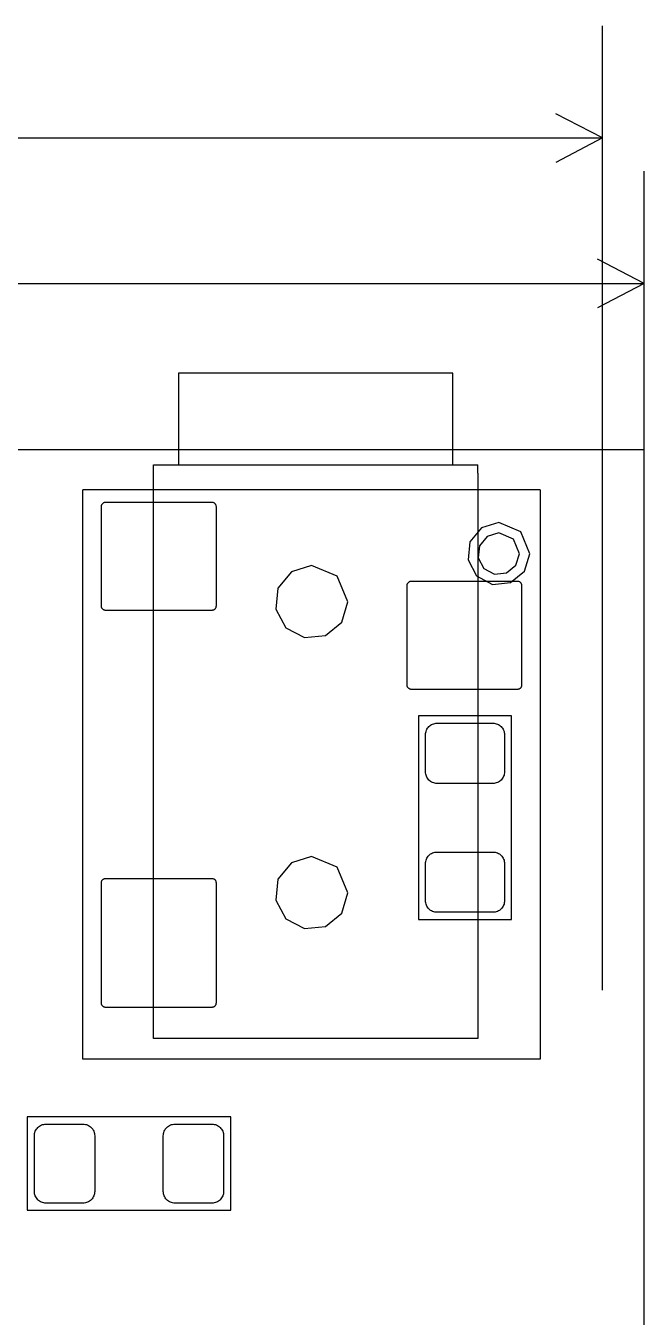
# Model space of a CAD drawing. Extents: x 0 to 143, y 0 to 190.
# Drawn here: x 128.2 to 143.07, y 159.21 to 190.27 of the extents above; entities that cross this region are included whole.
import ezdxf

# ---------------------------------------------------------------- set-up
doc = ezdxf.new("R2010")
doc.units = 0

msp = doc.modelspace()

# ---------------------------------------------------------------- linework, layer by layer
at = {"layer": 'Layer 1', "color": 7}
for points in [[(142.0749, 167.07318), (142.0749, 190.271)], [(142.0749, 187.57352), (140.94714, 188.15772)], [(93.5736, 187.57352), (142.0749, 187.57352)], [(142.0749, 187.57352), (140.94714, 186.98678)], [(143.07312, 180.0729), (143.07312, 186.77342)], [(143.07312, 184.0734), (141.9479, 184.6576)], [(0.07366, 184.0734), (143.07312, 184.0734)], [(143.07312, 184.0734), (141.9479, 183.48666)], [(138.47318, 181.91186), (131.87426, 181.91186)], [(131.87426, 181.91186), (131.87426, 179.71222)], [(138.47318, 179.71222), (138.47318, 181.91186)], [(143.07312, 180.0729), (124.07392, 180.0729)], [(143.07312, 92.07206), (143.07312, 180.0729)], [(131.27482, 179.71222), (139.07262, 179.71222)], [(131.27482, 165.9124), (131.27482, 179.71222)], [(139.07262, 179.51156), (139.07262, 179.71222)], [(139.07262, 179.51156), (139.07262, 165.9124)], [(129.57302, 165.41202), (129.57302, 179.11278)], [(140.57376, 179.11278), (129.57302, 179.11278)], [(140.57376, 179.11278), (140.57376, 165.41202)], [(139.575032, 178.321001), (139.158354, 178.194603), (138.882121, 177.858013), (138.839442, 177.424682), (139.044701, 177.040669), (139.428714, 176.83541), (139.862045, 176.878089), (140.198635, 177.154322), (140.325033, 177.571), (140.105363, 178.101331), (139.575032, 178.321001), (139.575032, 178.321001)], [(139.575032, 178.070999), (139.297247, 177.986734), (139.113093, 177.762341), (139.08464, 177.473455), (139.221479, 177.217447), (139.477487, 177.080608), (139.766373, 177.109061), (139.990766, 177.293215), (140.075031, 177.571), (139.928585, 177.924553), (139.575032, 178.070999), (139.575032, 178.070999)], [(135.074914, 177.286007), (134.58879, 177.138543), (134.26652, 176.745855), (134.216727, 176.240303), (134.456196, 175.792289), (134.90421, 175.552821), (135.409762, 175.602613), (135.80245, 175.924884), (135.949914, 176.411007), (135.693632, 177.029725), (135.074914, 177.286007), (135.074914, 177.286007)], [(135.074914, 177.286007), (134.58879, 177.138543), (134.26652, 176.745855), (134.216727, 176.240303), (134.456196, 175.792289), (134.90421, 175.552821), (135.409762, 175.602613), (135.80245, 175.924884), (135.949914, 176.411007), (135.693632, 177.029725), (135.074914, 177.286007), (135.074914, 177.286007)], [(139.88288, 173.6721), (137.6426, 173.6721)], [(137.6426, 173.6721), (137.6426, 168.77244)], [(139.88288, 168.77244), (139.88288, 173.6721)], [(135.074914, 170.285996), (134.58879, 170.138532), (134.26652, 169.745844), (134.216727, 169.240292), (134.456196, 168.792278), (134.90421, 168.552809), (135.409762, 168.602602), (135.80245, 168.924872), (135.949914, 169.410996), (135.693632, 170.029714), (135.074914, 170.285996), (135.074914, 170.285996)], [(135.074914, 170.285996), (134.58879, 170.138532), (134.26652, 169.745844), (134.216727, 169.240292), (134.456196, 168.792278), (134.90421, 168.552809), (135.409762, 168.602602), (135.80245, 168.924872), (135.949914, 169.410996), (135.693632, 170.029714), (135.074914, 170.285996), (135.074914, 170.285996)], [(137.6426, 168.77244), (139.88288, 168.77244)], [(139.07262, 165.9124), (131.27482, 165.9124)], [(140.57376, 165.41202), (129.57302, 165.41202)], [(128.23444, 164.02264), (128.23444, 161.78236)], [(133.1341, 164.02264), (128.23444, 164.02264)], [(133.1341, 161.78236), (133.1341, 164.02264)], [(128.23444, 161.78236), (133.1341, 161.78236)]]:
    msp.add_lwpolyline(points, dxfattribs=at)
at = {"layer": 'Layer 1', "color": 16}
for points in [[(132.685028, 178.812501), (132.694934, 178.811028), (132.704586, 178.808615), (132.713984, 178.805237), (132.723128, 178.800944), (132.731764, 178.795813), (132.739638, 178.789844), (132.747004, 178.783113), (132.753862, 178.775697), (132.759704, 178.76767), (132.765038, 178.759085), (132.769356, 178.750043), (132.772658, 178.740619), (132.774944, 178.730891), (132.776468, 178.72101), (132.776976, 178.711003), (132.776976, 176.311008), (132.776468, 176.301), (132.774944, 176.291094), (132.772658, 176.281391), (132.769356, 176.271968), (132.765038, 176.262925), (132.759704, 176.25434), (132.753862, 176.246288), (132.747004, 176.238872), (132.739638, 176.232141), (132.731764, 176.226197), (132.723128, 176.221041), (132.713984, 176.216774), (132.704586, 176.213395), (132.694934, 176.210957), (132.685028, 176.209484), (132.675122, 176.209001), (130.124962, 176.209001), (130.115056, 176.209484), (130.10515, 176.210957), (130.095498, 176.213395), (130.085846, 176.216774), (130.076956, 176.221041), (130.06832, 176.226197), (130.060192, 176.232141), (130.052826, 176.238872), (130.046222, 176.246288), (130.040126, 176.25434), (130.035046, 176.262925), (130.030728, 176.271968), (130.027426, 176.281391), (130.024886, 176.291094), (130.023616, 176.301), (130.023108, 176.311008), (130.023108, 178.711003), (130.023616, 178.72101), (130.024886, 178.730891), (130.027426, 178.740619), (130.030728, 178.750043), (130.035046, 178.759085), (130.040126, 178.76767), (130.046222, 178.775697), (130.052826, 178.783113), (130.060192, 178.789844), (130.06832, 178.795813), (130.076956, 178.800944), (130.085846, 178.805237), (130.095498, 178.808615), (130.10515, 178.811028), (130.115056, 178.812501), (130.124962, 178.813009), (132.675122, 178.813009), (132.685028, 178.812501)], [(140.035026, 176.912505), (140.044932, 176.911032), (140.054584, 176.908619), (140.063982, 176.905241), (140.073126, 176.900948), (140.081762, 176.895817), (140.089636, 176.889848), (140.097002, 176.883117), (140.10386, 176.8757), (140.109702, 176.867674), (140.115036, 176.859089), (140.119354, 176.850046), (140.122656, 176.840598), (140.124942, 176.830895), (140.126466, 176.820989), (140.126974, 176.811007), (140.126974, 174.411011), (140.126466, 174.401004), (140.124942, 174.391098), (140.122656, 174.381395), (140.119354, 174.371972), (140.115036, 174.362929), (140.109702, 174.354319), (140.10386, 174.346292), (140.097002, 174.338875), (140.089636, 174.332144), (140.081762, 174.326201), (140.073126, 174.321045), (140.063982, 174.316752), (140.054584, 174.313399), (140.044932, 174.310961), (140.035026, 174.309488), (140.02512, 174.309005), (137.47496, 174.309005), (137.465054, 174.309488), (137.455148, 174.310961), (137.445496, 174.313399), (137.435844, 174.316752), (137.426954, 174.321045), (137.418318, 174.326201), (137.41019, 174.332144), (137.402824, 174.338875), (137.39622, 174.346292), (137.390124, 174.354319), (137.385044, 174.362929), (137.380726, 174.371972), (137.377424, 174.381395), (137.374884, 174.391098), (137.373614, 174.401004), (137.373106, 174.411011), (137.373106, 176.811007), (137.373614, 176.820989), (137.374884, 176.830895), (137.377424, 176.840598), (137.380726, 176.850046), (137.385044, 176.859089), (137.390124, 176.867674), (137.39622, 176.8757), (137.402824, 176.883117), (137.41019, 176.889848), (137.418318, 176.895817), (137.426954, 176.900948), (137.435844, 176.905241), (137.445496, 176.908619), (137.455148, 176.911032), (137.465054, 176.912505), (137.47496, 176.912988), (140.02512, 176.912988), (140.035026, 176.912505)], [(132.685028, 169.762507), (132.694934, 169.761033), (132.704586, 169.75862), (132.713984, 169.755242), (132.723128, 169.75095), (132.731764, 169.745819), (132.739638, 169.73985), (132.747004, 169.733119), (132.753862, 169.725702), (132.759704, 169.717676), (132.765038, 169.70909), (132.769356, 169.700023), (132.772658, 169.690599), (132.774944, 169.680896), (132.776468, 169.67099), (132.776976, 169.661008), (132.776976, 166.760989), (132.776468, 166.751006), (132.774944, 166.7411), (132.772658, 166.731398), (132.769356, 166.721974), (132.765038, 166.712906), (132.759704, 166.704321), (132.753862, 166.696295), (132.747004, 166.688878), (132.739638, 166.682147), (132.731764, 166.676178), (132.723128, 166.671047), (132.713984, 166.666755), (132.704586, 166.663402), (132.694934, 166.660963), (132.685028, 166.65949), (132.675122, 166.659008), (130.124962, 166.659008), (130.115056, 166.65949), (130.10515, 166.660963), (130.095498, 166.663402), (130.085846, 166.666755), (130.076956, 166.671047), (130.06832, 166.676178), (130.060192, 166.682147), (130.052826, 166.688878), (130.046222, 166.696295), (130.040126, 166.704321), (130.035046, 166.712906), (130.030728, 166.721974), (130.027426, 166.731398), (130.024886, 166.7411), (130.023616, 166.751006), (130.023108, 166.760989), (130.023108, 169.661008), (130.023616, 169.67099), (130.024886, 169.680896), (130.027426, 169.690599), (130.030728, 169.700023), (130.035046, 169.70909), (130.040126, 169.717676), (130.046222, 169.725702), (130.052826, 169.733119), (130.060192, 169.73985), (130.06832, 169.745819), (130.076956, 169.75095), (130.085846, 169.755242), (130.095498, 169.75862), (130.10515, 169.761033), (130.115056, 169.762507), (130.124962, 169.762989), (132.675122, 169.762989), (132.685028, 169.762507)]]:
    msp.add_lwpolyline(points, close=True, dxfattribs=at)
at = {"layer": 'Layer 1', "color": 96}
for points in [[(139.463526, 173.494656), (139.49045, 173.490642), (139.51712, 173.483988), (139.542774, 173.474767), (139.567666, 173.463083), (139.591034, 173.449012), (139.613132, 173.432705), (139.633452, 173.414315), (139.65174, 173.394046), (139.667996, 173.372075), (139.681966, 173.348606), (139.69365, 173.323866), (139.703048, 173.29811), (139.709652, 173.271542), (139.713716, 173.244491), (139.714986, 173.217161), (139.714986, 172.324859), (139.713716, 172.297503), (139.709652, 172.270452), (139.703048, 172.243909), (139.69365, 172.218128), (139.681966, 172.193388), (139.667996, 172.169919), (139.65174, 172.147948), (139.633452, 172.127678), (139.613132, 172.109289), (139.591034, 172.092982), (139.567666, 172.078936), (139.542774, 172.067226), (139.51712, 172.058006), (139.49045, 172.051351), (139.463526, 172.047338), (139.436094, 172.045992), (138.093958, 172.045992), (138.066526, 172.047338), (138.039348, 172.051351), (138.012932, 172.058006), (137.987024, 172.067226), (137.962386, 172.078936), (137.939018, 172.092982), (137.91692, 172.109289), (137.8966, 172.127678), (137.878312, 172.147948), (137.862056, 172.169919), (137.847832, 172.193388), (137.836148, 172.218128), (137.827004, 172.243909), (137.8204, 172.270452), (137.816336, 172.297503), (137.815066, 172.324859), (137.815066, 173.217161), (137.816336, 173.244491), (137.8204, 173.271542), (137.827004, 173.29811), (137.836148, 173.323866), (137.847832, 173.348606), (137.862056, 173.372075), (137.878312, 173.394046), (137.8966, 173.414315), (137.91692, 173.432705), (137.939018, 173.449012), (137.962386, 173.463083), (137.987024, 173.474767), (138.012932, 173.483988), (138.039348, 173.490642), (138.066526, 173.494656), (138.093958, 173.496002), (139.436094, 173.496002), (139.463526, 173.494656)], [(139.463526, 170.394662), (139.49045, 170.390649), (139.51712, 170.383994), (139.542774, 170.374774), (139.567666, 170.363064), (139.591034, 170.349018), (139.613132, 170.332711), (139.633452, 170.314322), (139.65174, 170.294052), (139.667996, 170.272081), (139.681966, 170.248612), (139.69365, 170.223872), (139.703048, 170.198091), (139.709652, 170.171548), (139.713716, 170.144497), (139.714986, 170.117141), (139.714986, 169.224839), (139.713716, 169.197509), (139.709652, 169.170458), (139.703048, 169.14389), (139.69365, 169.118134), (139.681966, 169.093394), (139.667996, 169.069925), (139.65174, 169.047954), (139.633452, 169.027685), (139.613132, 169.009295), (139.591034, 168.992988), (139.567666, 168.978917), (139.542774, 168.967233), (139.51712, 168.958012), (139.49045, 168.951358), (139.463526, 168.947344), (139.436094, 168.945998), (138.093958, 168.945998), (138.066526, 168.947344), (138.039348, 168.951358), (138.012932, 168.958012), (137.987024, 168.967233), (137.962386, 168.978917), (137.939018, 168.992988), (137.91692, 169.009295), (137.8966, 169.027685), (137.878312, 169.047954), (137.862056, 169.069925), (137.847832, 169.093394), (137.836148, 169.118134), (137.827004, 169.14389), (137.8204, 169.170458), (137.816336, 169.197509), (137.815066, 169.224839), (137.815066, 170.117141), (137.816336, 170.144497), (137.8204, 170.171548), (137.827004, 170.198091), (137.836148, 170.223872), (137.847832, 170.248612), (137.862056, 170.272081), (137.878312, 170.294052), (137.8966, 170.314322), (137.91692, 170.332711), (137.939018, 170.349018), (137.962386, 170.363064), (137.987024, 170.374774), (138.012932, 170.383994), (138.039348, 170.390649), (138.066526, 170.394662), (138.093958, 170.396008), (139.436094, 170.396008), (139.463526, 170.394662)], [(129.60858, 163.849666), (129.635504, 163.845602), (129.662174, 163.838998), (129.687828, 163.829854), (129.71272, 163.81817), (129.736088, 163.803946), (129.757932, 163.78769), (129.778252, 163.769402), (129.796794, 163.749082), (129.81305, 163.726984), (129.82702, 163.703616), (129.838704, 163.678978), (129.848102, 163.65307), (129.854706, 163.626654), (129.85877, 163.599476), (129.86004, 163.572044), (129.86004, 162.229908), (129.85877, 162.202476), (129.854706, 162.175552), (129.848102, 162.148882), (129.838704, 162.123228), (129.82702, 162.098336), (129.81305, 162.074968), (129.796794, 162.05287), (129.778252, 162.03255), (129.757932, 162.014262), (129.736088, 161.998006), (129.71272, 161.984036), (129.687828, 161.972352), (129.662174, 161.962954), (129.635504, 161.95635), (129.60858, 161.952286), (129.581148, 161.951016), (128.688846, 161.951016), (128.661414, 161.952286), (128.63449, 161.95635), (128.60782, 161.962954), (128.582166, 161.972352), (128.557274, 161.984036), (128.533906, 161.998006), (128.512062, 162.014262), (128.491742, 162.03255), (128.4732, 162.05287), (128.456944, 162.074968), (128.442974, 162.098336), (128.43129, 162.123228), (128.421892, 162.148882), (128.415288, 162.175552), (128.411224, 162.202476), (128.409954, 162.229908), (128.409954, 163.572044), (128.411224, 163.599476), (128.415288, 163.626654), (128.421892, 163.65307), (128.43129, 163.678978), (128.442974, 163.703616), (128.456944, 163.726984), (128.4732, 163.749082), (128.491742, 163.769402), (128.512062, 163.78769), (128.533906, 163.803946), (128.557274, 163.81817), (128.582166, 163.829854), (128.60782, 163.838998), (128.63449, 163.845602), (128.661414, 163.849666), (128.688846, 163.850936), (129.581148, 163.850936), (129.60858, 163.849666)], [(132.708396, 163.849666), (132.735574, 163.845602), (132.76199, 163.838998), (132.787898, 163.829854), (132.812536, 163.81817), (132.836158, 163.803946), (132.858002, 163.78769), (132.878322, 163.769402), (132.89661, 163.749082), (132.91312, 163.726984), (132.92709, 163.703616), (132.938774, 163.678978), (132.947918, 163.65307), (132.954522, 163.626654), (132.958586, 163.599476), (132.96011, 163.572044), (132.96011, 162.229908), (132.958586, 162.202476), (132.954522, 162.175552), (132.947918, 162.148882), (132.938774, 162.123228), (132.92709, 162.098336), (132.91312, 162.074968), (132.89661, 162.05287), (132.878322, 162.03255), (132.858002, 162.014262), (132.836158, 161.998006), (132.812536, 161.984036), (132.787898, 161.972352), (132.76199, 161.962954), (132.735574, 161.95635), (132.708396, 161.952286), (132.681218, 161.951016), (131.788916, 161.951016), (131.761484, 161.952286), (131.73456, 161.95635), (131.70789, 161.962954), (131.682236, 161.972352), (131.657344, 161.984036), (131.633976, 161.998006), (131.611878, 162.014262), (131.591558, 162.03255), (131.57327, 162.05287), (131.557014, 162.074968), (131.543044, 162.098336), (131.531106, 162.123228), (131.521962, 162.148882), (131.515358, 162.175552), (131.511294, 162.202476), (131.510024, 162.229908), (131.510024, 163.572044), (131.511294, 163.599476), (131.515358, 163.626654), (131.521962, 163.65307), (131.531106, 163.678978), (131.543044, 163.703616), (131.557014, 163.726984), (131.57327, 163.749082), (131.591558, 163.769402), (131.611878, 163.78769), (131.633976, 163.803946), (131.657344, 163.81817), (131.682236, 163.829854), (131.70789, 163.838998), (131.73456, 163.845602), (131.761484, 163.849666), (131.788916, 163.850936), (132.681218, 163.850936), (132.708396, 163.849666)]]:
    msp.add_lwpolyline(points, close=True, dxfattribs=at)

doc.saveas('drawing.dxf')
